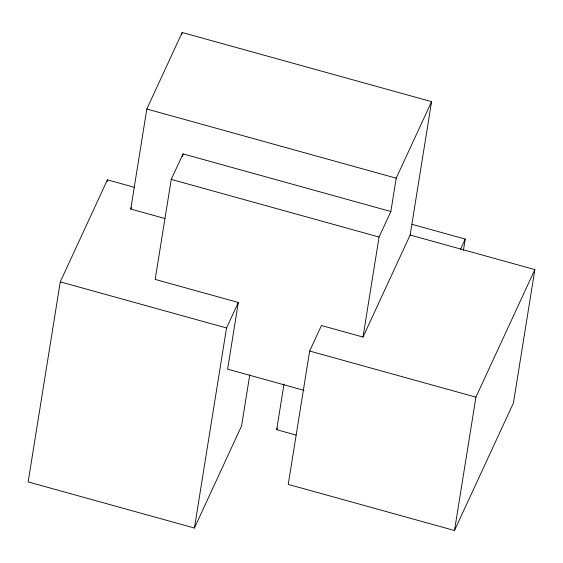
<?xml version="1.0" encoding="UTF-8"?>
<svg xmlns="http://www.w3.org/2000/svg" width="563" height="563" viewBox="0 0 563 563"><rect width="100%" height="100%" fill="white"/><g stroke="black" fill="none" stroke-linecap="round" stroke-linejoin="round"><path stroke-width="0.84" d="M134.283 187.289L107.413 179.836L60.269 281.866L28.15 481.921L194.411 528.031L241.555 425.994L249.761 374.902M107.139 181.567L107.413 179.836M164.846 218.493L130.764 209.042L146.823 109.011L182.18 32.492L431.568 101.657L410.153 235.024L363.008 337.054L321.445 325.527L309.657 351.031L288.249 484.398L454.503 530.508L513.435 402.967L534.85 269.607L410.153 235.024M181.905 34.216L182.18 32.492M431.568 101.657L396.211 178.175L390.856 211.519L183.031 153.882L171.243 179.393L155.184 279.417L238.318 302.472L227.607 369.152L304.02 390.349M182.616 156.479L183.031 153.882M194.411 528.031L226.53 327.976L238.318 302.472M296.068 435.065L276.686 429.689L284.026 383.987M363.008 337.054L379.068 237.03L390.856 211.519M463.419 250.338L465.228 239.078L412.144 224.356M454.503 530.508L475.918 397.14L534.85 269.607M130.764 209.042L131.496 207.444M276.686 429.689L277.425 428.091M460.513 249.282L465.228 239.078M146.823 109.011L396.211 178.175M171.243 179.393L379.068 237.03M60.269 281.866L226.53 327.976M309.657 351.031L475.918 397.14"/></g></svg>
